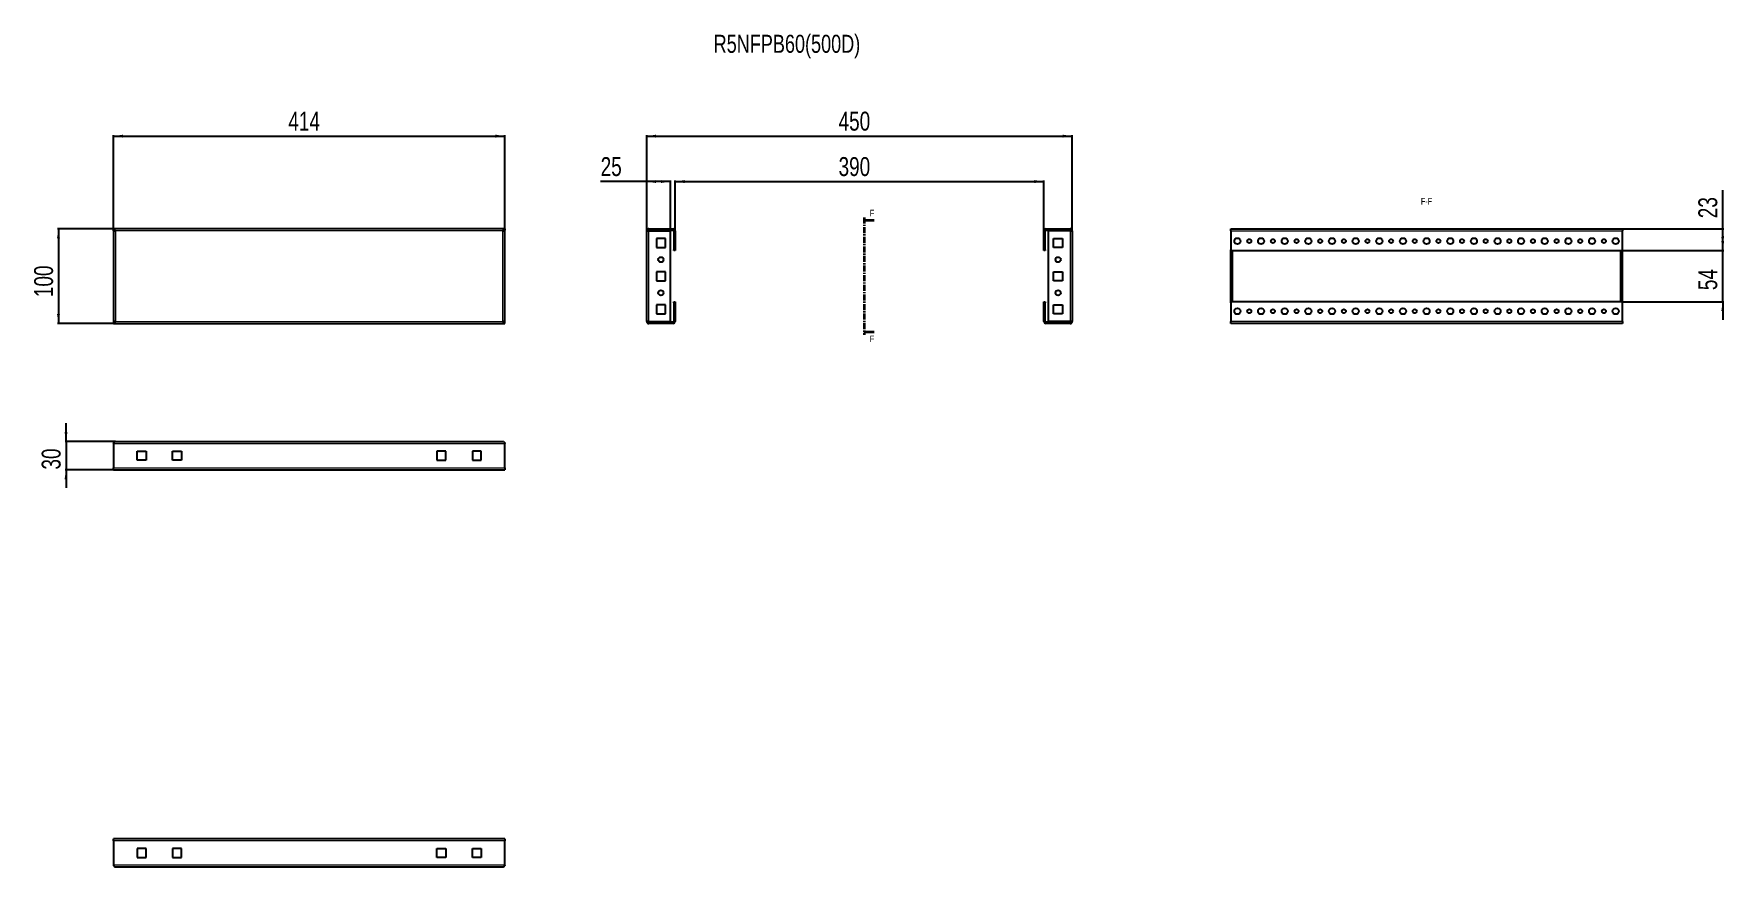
# Model space of a CAD drawing. Header units: millimetres. Extents: x -114 to 1674, y -342 to 539.
import ezdxf

# ---------------------------------------------------------------- set-up
doc = ezdxf.new("R2010")
doc.units = ezdxf.units.MM
doc.linetypes.add('CENTER', pattern=[10.16, 6.35, -1.27, 1.27, -1.27])
doc.layers.add('FORMAT', color=7, linetype='Continuous')
doc.styles.add('SLDTEXTSTYLE0', font='TXT', dxfattribs={"width": 0.75})
doc.dimstyles.new('SLDDIMSTYLE0', dxfattribs={"dimtxt": 20, "dimasz": 10, "dimexe": 0, "dimexo": 0.0625, "dimgap": 5, "dimtad": 2, "dimdec": 1, "dimrnd": 1e-09, "dimzin": 12, "dimdsep": 46, "dimtxsty": 'SLDTEXTSTYLE0', "dimsah": 1, "dimcen": 0.09, "dimadec": 0, "dimazin": 3, "dimtfac": 1, "dimtofl": 0, "dimtmove": 0, "dimatfit": 3, "dimfxl": 0, "dimfrac": 2, "dimtolj": 1, "dimtzin": 12, "dimarcsym": 0})
doc.dimstyles.new('SLDDIMSTYLE1', dxfattribs={"dimtxt": 20, "dimasz": 10, "dimexe": 0, "dimexo": 0.0625, "dimgap": 5, "dimtad": 2, "dimdec": 1, "dimrnd": 1e-09, "dimzin": 12, "dimdsep": 46, "dimtxsty": 'SLDTEXTSTYLE0', "dimsah": 1, "dimcen": 0.09, "dimadec": 0, "dimazin": 3, "dimtfac": 1, "dimtmove": 0, "dimatfit": 0, "dimfxl": 0, "dimfrac": 2, "dimtolj": 1, "dimtzin": 12, "dimarcsym": 0})

# ---------------------------------------------------------------- blocks, each defined once
blk = doc.blocks.new('_D')
at = {"layer": 'FORMAT'}
for p, q in [((-29.8, 330.6), (-29.8, 431.6)), ((-29.8, 430.6), (384.2, 430.6)), ((384.2, 330.6), (384.2, 431.6))]:
    blk.add_line(p, q, dxfattribs=at)
for points in [[(-29.8, 430.6), (-19.8, 429), (-19.8, 432.1)], [(384.2, 430.6), (374.2, 432.1), (374.2, 429)]]:
    blk.add_solid(points, dxfattribs=at)
at = {"layer": 'FORMAT', "insert": (155.1, 456.4), "char_height": 20, "attachment_point": 1, "style": 'SLDTEXTSTYLE0'}
blk.add_mtext('414', dxfattribs=at)
blk = doc.blocks.new('_D_1')
at = {"layer": 'FORMAT'}
for p, q in [((-29.8, 332.6), (-88.9, 332.6)), ((-87.9, 332.6), (-87.9, 232.6)), ((-29.8, 232.6), (-88.9, 232.6))]:
    blk.add_line(p, q, dxfattribs=at)
for points in [[(-87.9, 332.6), (-89.5, 322.6), (-86.4, 322.6)], [(-87.9, 232.6), (-86.4, 242.6), (-89.5, 242.6)]]:
    blk.add_solid(points, dxfattribs=at)
at = {"layer": 'FORMAT', "insert": (-113.7, 260.4), "char_height": 20, "attachment_point": 1, "rotation": 90, "style": 'SLDTEXTSTYLE0'}
blk.add_mtext('100', dxfattribs=at)
blk = doc.blocks.new('_D_2')
at = {"layer": 'FORMAT'}
for p, q in [((534.1, 330.5), (534.1, 431.6)), ((534.1, 430.6), (984.1, 430.6)), ((984.1, 330.5), (984.1, 431.6))]:
    blk.add_line(p, q, dxfattribs=at)
for points in [[(534.1, 430.6), (544.1, 429), (544.1, 432.1)], [(984.1, 430.6), (974.1, 432.1), (974.1, 429)]]:
    blk.add_solid(points, dxfattribs=at)
at = {"layer": 'FORMAT', "insert": (737, 456.4), "char_height": 20, "attachment_point": 1, "style": 'SLDTEXTSTYLE0'}
blk.add_mtext('450', dxfattribs=at)
blk = doc.blocks.new('_D_3')
at = {"layer": 'FORMAT'}
for p, q in [((564.1, 330.5), (564.1, 383.6)), ((564.1, 382.6), (954.1, 382.6)), ((954.1, 330.5), (954.1, 383.6))]:
    blk.add_line(p, q, dxfattribs=at)
for points in [[(564.1, 382.6), (574.1, 381), (574.1, 384.1)], [(954.1, 382.6), (944.1, 384.1), (944.1, 381)]]:
    blk.add_solid(points, dxfattribs=at)
at = {"layer": 'FORMAT', "insert": (737, 408.4), "char_height": 20, "attachment_point": 1, "style": 'SLDTEXTSTYLE0'}
blk.add_mtext('390', dxfattribs=at)
blk = doc.blocks.new('_D_4')
at = {"layer": 'FORMAT'}
for p, q in [((534.1, 382.6), (485.4, 382.6)), ((534.1, 330.5), (534.1, 383.6)), ((559.1, 382.6), (534.1, 382.6)), ((559.1, 330.6), (559.1, 383.6))]:
    blk.add_line(p, q, dxfattribs=at)
for points in [[(534.1, 382.6), (544.1, 381), (544.1, 384.1)], [(559.1, 382.6), (549.1, 384.1), (549.1, 381)]]:
    blk.add_solid(points, dxfattribs=at)
at = {"layer": 'FORMAT', "insert": (485.4, 408.4), "char_height": 20, "attachment_point": 1, "style": 'SLDTEXTSTYLE0'}
blk.add_mtext('25', dxfattribs=at)
blk = doc.blocks.new('_D_5')
at = {"layer": 'FORMAT'}
for p, q in [((-79.9, 108), (-79.9, 127.3)), ((-27.7, 108), (-80.9, 108)), ((-79.9, 108), (-79.9, 78)), ((-29.8, 78), (-80.9, 78)), ((-79.9, 78), (-79.9, 58.8))]:
    blk.add_line(p, q, dxfattribs=at)
for points in [[(-79.9, 108), (-78.4, 118), (-81.5, 118)], [(-79.9, 78), (-81.5, 68), (-78.4, 68)]]:
    blk.add_solid(points, dxfattribs=at)
at = {"layer": 'FORMAT', "insert": (-105.7, 78.2), "char_height": 20, "attachment_point": 1, "rotation": 90, "style": 'SLDTEXTSTYLE0'}
blk.add_mtext('30', dxfattribs=at)
blk = doc.blocks.new('_D_6')
at = {"layer": 'FORMAT'}
for p, q in [((1672, 309.6), (1672, 328.8)), ((1564.8, 309.6), (1673, 309.6)), ((1672, 255.6), (1672, 309.6)), ((1564.8, 255.6), (1673, 255.6)), ((1672, 255.6), (1672, 236.3))]:
    blk.add_line(p, q, dxfattribs=at)
for points in [[(1672, 309.6), (1673.5, 319.6), (1670.5, 319.6)], [(1672, 255.6), (1670.5, 245.6), (1673.5, 245.6)]]:
    blk.add_solid(points, dxfattribs=at)
at = {"layer": 'FORMAT', "insert": (1646.2, 267.8), "char_height": 20, "attachment_point": 1, "rotation": 90, "style": 'SLDTEXTSTYLE0'}
blk.add_mtext('54', dxfattribs=at)
blk = doc.blocks.new('_D_7')
at = {"layer": 'FORMAT'}
for p, q in [((1672, 332.6), (1672, 373.3)), ((1565.8, 332.6), (1673, 332.6)), ((1672, 309.6), (1672, 332.6)), ((1564.8, 309.6), (1673, 309.6))]:
    blk.add_line(p, q, dxfattribs=at)
for points in [[(1672, 332.6), (1670.5, 322.6), (1673.5, 322.6)], [(1672, 309.6), (1673.5, 319.6), (1670.5, 319.6)]]:
    blk.add_solid(points, dxfattribs=at)
at = {"layer": 'FORMAT', "insert": (1646.2, 343.8), "char_height": 20, "attachment_point": 1, "rotation": 90, "style": 'SLDTEXTSTYLE0'}
blk.add_mtext('23', dxfattribs=at)

msp = doc.modelspace()

# ---------------------------------------------------------------- linework, layer by layer
at = {"color": 7, "linetype": 'CENTER', "lineweight": 35}
msp.add_line((763.97, 344.57), (763.97, 220.56), dxfattribs=at)
at = {"color": 7, "linetype": 'Continuous', "lineweight": 35}
for p, q in [((774.61, 341.57), (763.97, 341.57)), ((774.61, 223.56), (763.97, 223.56))]:
    msp.add_line(p, q, dxfattribs=at)
at = {"color": 7, "linetype": 'Continuous', "lineweight": 25}
for p, q in [((-29.78, 331.07), (-29.78, 332.57)), ((384.22, 332.57), (-29.78, 332.57)), ((-29.78, 331.07), (-29.78, 330.57)), ((-29.78, 330.57), (-29.78, 234.57)), ((-29.78, 330.57), (-28.28, 330.57)), ((384.22, 330.57), (382.72, 330.57)), ((384.22, 332.57), (384.22, 331.07)), ((384.22, 330.57), (384.22, 331.07)), ((384.22, 234.57), (384.22, 330.57)), ((534.14, 234.67), (534.14, 330.47)), ((536.24, 332.57), (536.24, 331.07)), ((536.24, 332.57), (562.04, 332.57)), ((536.24, 331.07), (562.04, 331.07)), ((536.24, 330.57), (559.14, 330.57)), ((544.39, 322.32), (544.39, 312.82)), ((553.89, 322.32), (544.39, 322.32)), ((553.89, 312.82), (553.89, 322.32)), ((559.14, 234.57), (559.14, 330.57)), ((562.64, 330.47), (562.64, 310.57)), ((564.14, 330.47), (564.14, 310.57)), ((954.14, 310.57), (954.14, 330.47)), ((955.64, 310.57), (955.64, 330.47)), ((956.24, 332.57), (982.04, 332.57)), ((956.24, 331.07), (982.04, 331.07)), ((959.14, 234.57), (959.14, 330.57)), ((982.04, 330.57), (959.14, 330.57)), ((964.39, 322.32), (973.89, 322.32)), ((964.39, 312.82), (964.39, 322.32)), ((973.89, 322.32), (973.89, 312.82)), ((982.04, 331.07), (982.04, 332.57)), ((984.14, 330.47), (984.14, 234.67)), ((1151.83, 330.47), (1151.83, 332.57)), ((1151.83, 332.57), (1565.83, 332.57)), ((1151.83, 330.47), (1151.83, 310.57)), ((1565.83, 332.57), (1565.83, 330.47)), ((1565.83, 310.57), (1565.83, 330.47)), ((544.39, 312.82), (553.89, 312.82)), ((562.64, 310.57), (564.14, 310.57)), ((562.64, 309.57), (562.64, 310.57)), ((564.14, 309.57), (562.64, 309.57)), ((564.14, 310.57), (564.14, 309.57)), ((954.14, 310.57), (955.64, 310.57)), ((954.14, 309.57), (954.14, 310.57)), ((955.64, 309.57), (954.14, 309.57)), ((955.64, 310.57), (955.64, 309.57)), ((973.89, 312.82), (964.39, 312.82)), ((1151.83, 310.57), (1152.83, 309.57)), ((1151.83, 254.57), (1151.83, 310.57)), ((1152.83, 309.57), (1564.83, 309.57)), ((1153.33, 255.57), (1153.33, 309.57)), ((1564.33, 255.57), (1564.33, 309.57)), ((1564.83, 309.57), (1565.83, 310.57)), ((1565.83, 254.57), (1565.83, 310.57)), ((544.39, 287.32), (544.39, 277.82)), ((553.89, 287.32), (544.39, 287.32)), ((553.89, 277.82), (553.89, 287.32)), ((964.39, 287.32), (973.89, 287.32)), ((964.39, 277.82), (964.39, 287.32)), ((973.89, 287.32), (973.89, 277.82)), ((544.39, 277.82), (553.89, 277.82)), ((973.89, 277.82), (964.39, 277.82)), ((553.89, 252.32), (544.39, 252.32)), ((544.39, 252.32), (544.39, 242.82)), ((553.89, 242.82), (553.89, 252.32)), ((562.64, 254.57), (562.64, 255.57)), ((562.64, 255.57), (564.14, 255.57)), ((564.14, 254.57), (562.64, 254.57)), ((562.64, 254.57), (562.64, 234.67)), ((564.14, 255.57), (564.14, 254.57)), ((564.14, 254.57), (564.14, 234.67)), ((954.14, 255.57), (955.64, 255.57)), ((954.14, 254.57), (954.14, 255.57)), ((954.14, 234.67), (954.14, 254.57)), ((955.64, 254.57), (954.14, 254.57)), ((955.64, 255.57), (955.64, 254.57)), ((955.64, 234.67), (955.64, 254.57)), ((964.39, 252.32), (973.89, 252.32)), ((964.39, 242.82), (964.39, 252.32)), ((973.89, 252.32), (973.89, 242.82)), ((1152.83, 255.57), (1151.83, 254.57)), ((1151.83, 254.57), (1151.83, 234.67)), ((1564.83, 255.57), (1152.83, 255.57)), ((1565.83, 254.57), (1564.83, 255.57)), ((1565.83, 234.67), (1565.83, 254.57)), ((-28.28, 234.57), (-29.78, 234.57)), ((-29.78, 234.57), (-29.78, 234.07)), ((-29.78, 234.07), (-29.78, 232.57)), ((-29.78, 232.57), (384.22, 232.57)), ((382.72, 234.57), (384.22, 234.57)), ((384.22, 234.07), (384.22, 234.57)), ((384.22, 232.57), (384.22, 234.07)), ((536.24, 234.57), (559.14, 234.57)), ((536.24, 232.57), (536.24, 234.07)), ((562.04, 234.07), (536.24, 234.07)), ((562.04, 232.57), (536.24, 232.57)), ((544.39, 242.82), (553.89, 242.82)), ((982.04, 234.07), (956.24, 234.07)), ((982.04, 232.57), (956.24, 232.57)), ((982.04, 234.57), (959.14, 234.57)), ((973.89, 242.82), (964.39, 242.82)), ((982.04, 234.07), (982.04, 232.57)), ((1151.83, 232.57), (1151.83, 234.67)), ((1565.83, 232.57), (1151.83, 232.57)), ((1565.83, 234.67), (1565.83, 232.57)), ((-27.68, 108.02), (382.12, 108.02)), ((-29.78, 105.92), (-29.78, 80.12)), ((-4.78, 97.77), (4.72, 97.77)), ((-4.78, 88.27), (-4.78, 97.77)), ((4.72, 97.77), (4.72, 88.27)), ((32.72, 97.77), (42.22, 97.77)), ((32.72, 88.27), (32.72, 97.77)), ((42.22, 97.77), (42.22, 88.27)), ((321.72, 97.77), (312.22, 97.77)), ((312.22, 97.77), (312.22, 88.27)), ((321.72, 88.27), (321.72, 97.77)), ((349.72, 97.77), (349.72, 88.27)), ((359.22, 97.77), (349.72, 97.77)), ((359.22, 88.27), (359.22, 97.77)), ((384.22, 80.12), (384.22, 105.92)), ((-29.78, 78.02), (-29.78, 80.12)), ((-29.78, 78.02), (384.22, 78.02)), ((4.72, 88.27), (-4.78, 88.27)), ((42.22, 88.27), (32.72, 88.27)), ((312.22, 88.27), (321.72, 88.27)), ((349.72, 88.27), (359.22, 88.27)), ((384.22, 80.12), (384.22, 78.02)), ((-29.78, -314.08), (-29.78, -311.98)), ((384.22, -311.98), (-29.78, -311.98)), ((-29.78, -314.08), (-29.78, -339.88)), ((384.22, -311.98), (384.22, -314.08)), ((384.22, -339.88), (384.22, -314.08)), ((4.72, -322.23), (-4.78, -322.23)), ((-4.78, -322.23), (-4.78, -331.73)), ((-4.78, -331.73), (4.72, -331.73)), ((4.72, -331.73), (4.72, -322.23)), ((42.22, -322.23), (32.72, -322.23)), ((32.72, -322.23), (32.72, -331.73)), ((32.72, -331.73), (42.22, -331.73)), ((42.22, -331.73), (42.22, -322.23)), ((312.22, -331.73), (312.22, -322.23)), ((312.22, -322.23), (321.72, -322.23)), ((321.72, -331.73), (312.22, -331.73)), ((321.72, -322.23), (321.72, -331.73)), ((349.72, -322.23), (359.22, -322.23)), ((349.72, -331.73), (349.72, -322.23)), ((359.22, -331.73), (349.72, -331.73)), ((359.22, -322.23), (359.22, -331.73)), ((382.12, -341.98), (-27.68, -341.98))]:
    msp.add_line(p, q, dxfattribs=at)
at = {"color": 8, "linetype": 'Continuous', "lineweight": 18}
for p, q in [((382.12, 330.47), (-27.68, 330.47)), ((-27.68, 330.47), (-27.68, 234.67)), ((382.12, 234.67), (382.12, 330.47)), ((536.24, 234.57), (536.24, 330.57)), ((562.04, 331.07), (562.04, 332.57)), ((562.64, 330.47), (564.14, 330.47)), ((955.64, 330.47), (954.14, 330.47)), ((956.24, 331.07), (956.24, 332.57)), ((982.04, 330.57), (982.04, 234.57)), ((1151.83, 330.47), (1565.83, 330.47)), ((1153.93, 255.57), (1153.93, 309.57)), ((1563.73, 309.57), (1563.73, 255.57)), ((-27.68, 234.67), (382.12, 234.67)), ((562.04, 234.07), (562.04, 232.57)), ((562.64, 234.67), (564.14, 234.67)), ((955.64, 234.67), (954.14, 234.67)), ((956.24, 234.07), (956.24, 232.57)), ((1565.83, 234.67), (1151.83, 234.67)), ((-29.78, 105.92), (384.22, 105.92)), ((-29.78, 80.12), (384.22, 80.12)), ((384.22, -314.08), (-29.78, -314.08)), ((384.22, -339.88), (-29.78, -339.88))]:
    msp.add_line(p, q, dxfattribs=at)
at = {"color": 7, "linetype": 'Continuous', "lineweight": 25}
for centre, radius in [((1158.83, 319.57), 3.25), ((1183.83, 319.57), 3.25), ((1208.83, 319.57), 3.25), ((1233.83, 319.57), 3.25), ((1258.83, 319.57), 3.25), ((1283.83, 319.57), 3.25), ((1308.83, 319.57), 3.25), ((1333.83, 319.57), 3.25), ((1358.83, 319.57), 3.25), ((1383.83, 319.57), 3.25), ((1408.83, 319.57), 3.25), ((1433.83, 319.57), 3.25), ((1458.83, 319.57), 3.25), ((1483.83, 319.57), 3.25), ((1508.83, 319.57), 3.25), ((1533.83, 319.57), 3.25), ((1558.83, 319.57), 3.25), ((1171.33, 319.57), 2.1), ((1196.33, 319.57), 2.1), ((1221.33, 319.57), 2.1), ((1246.33, 319.57), 2.1), ((1271.33, 319.57), 2.1), ((1296.33, 319.57), 2.1), ((1321.33, 319.57), 2.1), ((1346.33, 319.57), 2.1), ((1371.33, 319.57), 2.1), ((1396.33, 319.57), 2.1), ((1421.33, 319.57), 2.1), ((1446.33, 319.57), 2.1), ((1471.33, 319.57), 2.1), ((1496.33, 319.57), 2.1), ((1521.33, 319.57), 2.1), ((1546.33, 319.57), 2.1), ((549.14, 300.07), 2.75), ((969.14, 300.07), 2.75), ((549.14, 265.07), 2.75), ((969.14, 265.07), 2.75), ((1158.83, 245.57), 3.25), ((1171.33, 245.57), 2.1), ((1183.83, 245.57), 3.25), ((1196.33, 245.57), 2.1), ((1208.83, 245.57), 3.25), ((1221.33, 245.57), 2.1), ((1233.83, 245.57), 3.25), ((1246.33, 245.57), 2.1), ((1258.83, 245.57), 3.25), ((1271.33, 245.57), 2.1), ((1283.83, 245.57), 3.25), ((1296.33, 245.57), 2.1), ((1308.83, 245.57), 3.25), ((1321.33, 245.57), 2.1), ((1333.83, 245.57), 3.25), ((1346.33, 245.57), 2.1), ((1358.83, 245.57), 3.25), ((1371.33, 245.57), 2.1), ((1383.83, 245.57), 3.25), ((1396.33, 245.57), 2.1), ((1408.83, 245.57), 3.25), ((1421.33, 245.57), 2.1), ((1433.83, 245.57), 3.25), ((1446.33, 245.57), 2.1), ((1458.83, 245.57), 3.25), ((1471.33, 245.57), 2.1), ((1483.83, 245.57), 3.25), ((1496.33, 245.57), 2.1), ((1508.83, 245.57), 3.25), ((1521.33, 245.57), 2.1), ((1533.83, 245.57), 3.25), ((1546.33, 245.57), 2.1), ((1558.83, 245.57), 3.25)]:
    msp.add_circle(centre, radius, dxfattribs=at)
for centre, radius, start, end in [((562.04, 330.47), 2.1, 0, 90), ((562.04, 330.47), 0.6, 0, 90), ((956.24, 330.47), 2.1, 90, 180), ((956.24, 330.47), 0.6, 90, 180), ((562.04, 234.67), 2.1, 270, 0), ((562.04, 234.67), 0.6, 270, 0), ((956.24, 234.67), 2.1, 180, 270), ((956.24, 234.67), 0.6, 180, 270)]:
    msp.add_arc(centre, radius, start, end, dxfattribs=at)
for points, knots in [([(-27.68, 330.47), (-27.86, 330.75), (-28.22, 331.31), (-28.75, 332.01), (-29.27, 332.48), (-29.62, 332.54), (-29.78, 332.57)], [0, 0, 0, 0, 0.25475266, 0.50964469, 0.7645377, 1, 1, 1, 1]), ([(-27.68, 330.47), (-27.86, 330.55), (-28.23, 330.71), (-28.92, 330.98), (-29.44, 331.03), (-29.78, 331.07)], [0, 0, 0, 0, 0.2598775, 0.5197391, 1, 1, 1, 1]), ([(984.14, 330.47), (984.11, 330.75), (984.04, 331.31), (983.54, 332.01), (982.84, 332.48), (982.3, 332.54), (982.04, 332.57)], [0, 0, 0, 0, 0.25475266, 0.50964469, 0.7645377, 1, 1, 1, 1]), ([(982.64, 330.47), (982.63, 330.55), (982.61, 330.71), (982.42, 330.98), (982.19, 331.03), (982.04, 331.07)], [0, 0, 0, 0, 0.2598775, 0.5197391, 1, 1, 1, 1]), ([(382.12, 108.02), (382.3, 107.99), (382.65, 107.92), (383.19, 107.42), (383.71, 106.72), (384.06, 106.18), (384.22, 105.92)], [0, 0, 0, 0, 0.25475266, 0.50964469, 0.7645377, 1, 1, 1, 1]), ([(-27.68, -341.98), (-27.86, -341.95), (-28.22, -341.88), (-28.75, -341.38), (-29.27, -340.68), (-29.62, -340.14), (-29.78, -339.88)], [0, 0, 0, 0, 0.25475266, 0.50964469, 0.7645377, 1, 1, 1, 1])]:
    msp.add_open_spline(points, degree=3, knots=knots, dxfattribs=at)
for points in [[(-29.78, 330.57), (-29.75, 330.56), (-29.69, 330.54), (-29.2, 330.52), (-28.51, 330.49), (-27.96, 330.47), (-27.68, 330.47)], [(384.22, 332.57), (384.04, 332.53), (383.69, 332.47), (383.17, 331.99), (382.64, 331.29), (382.29, 330.74), (382.12, 330.47)], [(384.22, 331.07), (383.87, 331.03), (383.17, 330.95), (382.47, 330.63), (382.12, 330.47)], [(382.12, 330.47), (382.39, 330.47), (382.95, 330.49), (383.64, 330.52), (384.13, 330.54), (384.19, 330.56), (384.22, 330.57)], [(536.24, 332.57), (535.97, 332.53), (535.41, 332.47), (534.72, 331.99), (534.23, 331.29), (534.17, 330.74), (534.14, 330.47)], [(534.14, 330.47), (534.17, 330.47), (534.23, 330.49), (534.72, 330.52), (535.41, 330.54), (535.97, 330.56), (536.24, 330.57)], [(536.24, 331.07), (536.08, 331.03), (535.75, 330.95), (535.68, 330.63), (535.64, 330.47)], [(982.04, 330.57), (982.32, 330.56), (982.87, 330.54), (983.56, 330.52), (984.05, 330.49), (984.11, 330.47), (984.14, 330.47)], [(-29.78, 232.57), (-29.61, 232.6), (-29.26, 232.66), (-28.73, 233.15), (-28.21, 233.84), (-27.86, 234.39), (-27.68, 234.67)], [(-27.68, 234.67), (-27.96, 234.66), (-28.51, 234.64), (-29.2, 234.62), (-29.69, 234.59), (-29.75, 234.57), (-29.78, 234.57)], [(-29.78, 234.07), (-29.43, 234.1), (-28.73, 234.18), (-28.03, 234.5), (-27.68, 234.67)], [(382.12, 234.67), (382.29, 234.39), (382.64, 233.84), (383.17, 233.15), (383.69, 232.66), (384.04, 232.6), (384.22, 232.57)], [(382.12, 234.67), (382.47, 234.5), (383.17, 234.18), (383.87, 234.1), (384.22, 234.07)], [(384.22, 234.57), (384.19, 234.57), (384.13, 234.59), (383.64, 234.62), (382.95, 234.64), (382.39, 234.66), (382.12, 234.67)], [(536.24, 234.57), (535.97, 234.57), (535.41, 234.59), (534.72, 234.62), (534.23, 234.64), (534.17, 234.66), (534.14, 234.67)], [(534.14, 234.67), (534.17, 234.39), (534.23, 233.84), (534.72, 233.15), (535.41, 232.66), (535.97, 232.6), (536.24, 232.57)], [(535.64, 234.67), (535.68, 234.5), (535.75, 234.18), (536.08, 234.1), (536.24, 234.07)], [(984.14, 234.67), (984.11, 234.66), (984.05, 234.64), (983.56, 234.62), (982.87, 234.59), (982.32, 234.57), (982.04, 234.57)], [(982.04, 234.07), (982.2, 234.1), (982.53, 234.18), (982.6, 234.5), (982.64, 234.67)], [(982.04, 232.57), (982.32, 232.6), (982.87, 232.66), (983.56, 233.15), (984.05, 233.84), (984.11, 234.39), (984.14, 234.67)], [(-29.78, 105.92), (-29.61, 106.19), (-29.26, 106.75), (-28.73, 107.44), (-28.21, 107.92), (-27.86, 107.99), (-27.68, 108.02)], [(384.22, -339.88), (384.04, -340.16), (383.69, -340.71), (383.17, -341.4), (382.64, -341.89), (382.29, -341.95), (382.12, -341.98)]]:
    msp.add_open_spline(points, degree=3, dxfattribs=at)
at = {"color": 7, "linetype": 'Continuous', "lineweight": 35}
for points in [[(763.97, 341.57), (770.97, 340.45), (770.97, 342.69)], [(763.97, 223.56), (770.97, 222.44), (770.97, 224.68)]]:
    msp.add_solid(points, dxfattribs=at)

# ---------------------------------------------------------------- texts
at = {"color": 7, "linetype": 'Continuous', "char_height": 7, "attachment_point": 1, "style": 'SLDTEXTSTYLE0'}
for insert in [(770.08, 352.69), (770.08, 219.86)]:
    msp.add_mtext('F', dxfattribs=dict(at, insert=insert))
at = {"layer": 'FORMAT', "style": 'SLDTEXTSTYLE0'}
for s, insert, char_height, attachment_point in [('R5NFPB60(500D)', (604.89, 537.66), 19.05, 1), ('F-F', (1358.75, 365.26), 7, 2)]:
    msp.add_mtext(s, dxfattribs=dict(at, insert=insert, char_height=char_height, attachment_point=attachment_point))

# ---------------------------------------------------------------- dimensions: what is measured, and where the dimension line sits
at = {"layer": 'FORMAT'}
for base, p1, p2, picture, middle in [((384.22, 430.57), (-29.78, 330.57), (384.22, 330.57), '_D', (177.22, 430.57)), ((984.14, 430.57), (534.14, 330.47), (984.14, 330.47), '_D_2', (759.14, 430.57)), ((534.14, 382.57), (559.14, 330.57), (534.14, 330.47), '_D_4', (500.14, 382.57)), ((954.14, 382.57), (564.14, 330.47), (954.14, 330.47), '_D_3', (759.14, 382.57))]:
    dim = msp.add_linear_dim(base=base, p1=p1, p2=p2, dimstyle='SLDDIMSTYLE0', dxfattribs=at)
    dim.commit()
    dim.dimension.update_dxf_attribs({"geometry": picture, "text_midpoint": middle, "dimtype": 160})
for base, p1, p2, dimstyle, picture, middle in [((1672, 332.57), (1564.83, 309.57), (1565.83, 332.57), 'SLDDIMSTYLE0', '_D_7', (1672, 358.57)), ((-87.95, 232.57), (-29.78, 332.57), (-29.78, 232.57), 'SLDDIMSTYLE0', '_D_1', (-87.95, 282.57)), ((1672, 309.57), (1564.83, 255.57), (1564.83, 309.57), 'SLDDIMSTYLE1', '_D_6', (1672, 282.57)), ((-79.95, 78.02), (-27.68, 108.02), (-29.78, 78.02), 'SLDDIMSTYLE1', '_D_5', (-79.95, 93.02))]:
    dim = msp.add_linear_dim(base=base, p1=p1, p2=p2, angle=90, dimstyle=dimstyle, dxfattribs=at)
    dim.commit()
    dim.dimension.update_dxf_attribs({"geometry": picture, "text_midpoint": middle, "dimtype": 160})

doc.saveas('drawing.dxf')
